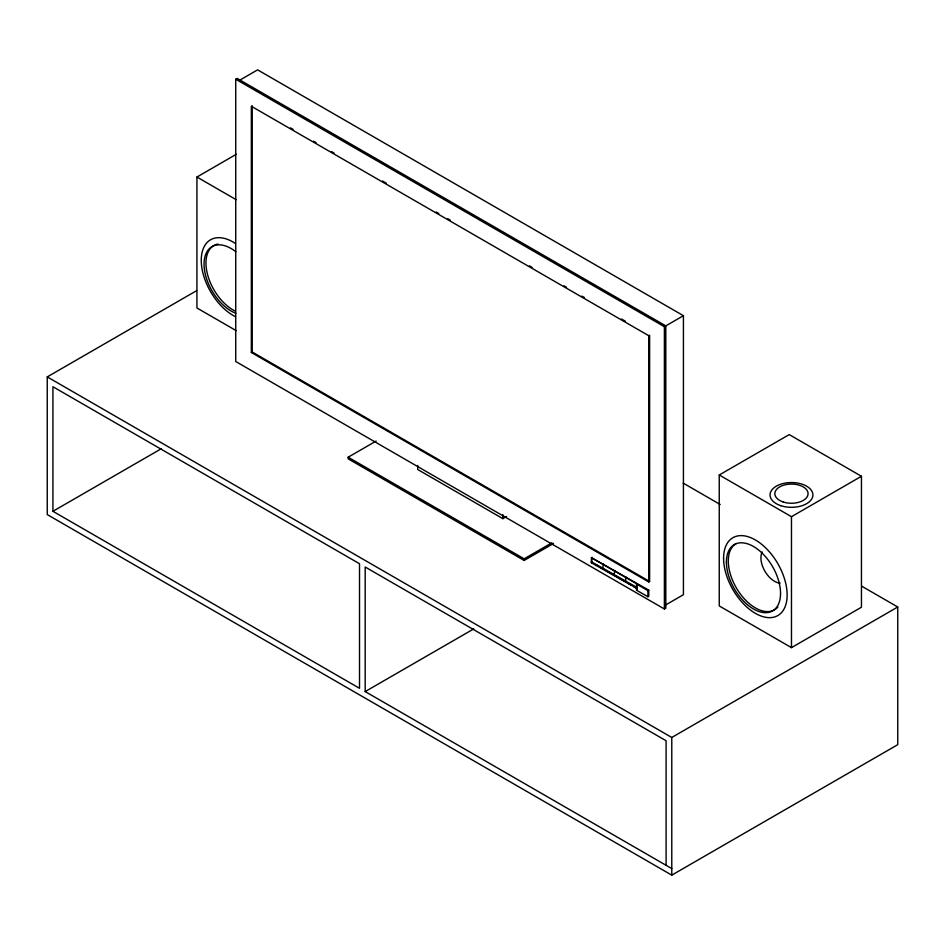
<?xml version="1.0" encoding="UTF-8"?>
<svg xmlns="http://www.w3.org/2000/svg" width="945" height="945" viewBox="0 0 945 945"><rect width="100%" height="100%" fill="white"/><g stroke="black" fill="none" stroke-linecap="round" stroke-linejoin="round"><path stroke-width="1.42" d="M235.73 79.226L237.148 78.4L665.8 325.883L665.8 608.167L664.382 608.982L235.73 361.498L235.73 79.226L664.382 326.698L683.424 315.701L683.424 594.7L665.646 604.965M239.841 80.124L257.619 69.859L683.424 315.701M236.203 330.656L196.926 307.976L196.926 177.034L236.368 154.259M861.994 586.349L897.75 606.997L897.75 744.672L671.777 875.141L47.25 514.576L47.25 376.901L196.631 290.658M251.335 352.485L252.197 352.001L649.617 581.447L649.617 335.227L648.766 335.711L251.335 106.265L251.335 352.485L648.766 581.943L649.617 581.447M52.932 511.292L359.513 688.303L359.513 563.74L52.932 386.729L52.932 511.292L161.512 448.603M553.546 543.493L524.156 560.456L348.162 458.845L348.162 457.203L376.157 441.043M417.702 465.401L417.702 469.5L502.87 518.663L506.614 516.502M348.162 457.203L524.156 558.826L551.974 542.761M719.251 474.992L789.229 434.594L861.45 476.28L861.45 607.222L791.473 647.632L719.251 605.934L719.251 474.992L791.473 516.691L861.45 476.28M633.622 586.514L637.414 588.7L591.416 562.807L591.416 557.68L648.766 590.129L648.766 596.283L647.916 596.767L636.552 590.212L636.552 584.069L637.414 583.573M666.095 865.301L666.095 740.738L365.183 567.012L365.183 691.575L473.776 628.886M591.983 561.448L591.416 561.779L637.414 587.672M591.416 562.807L591.983 557.361M603.347 563.905L602.78 568.335M614.699 570.461L614.132 574.891M626.051 577.017L625.484 581.447M636.552 590.212L637.414 589.727M636.552 584.069L647.916 590.625L648.766 590.129M47.25 376.901L671.777 737.466L897.75 606.997M290.528 127.906L293.08 129.382M313.527 141.183L316.091 142.66M331.423 151.519L333.975 152.995M382.536 181.027L386.375 183.236M436.212 212.011L438.763 213.487M447.706 218.649L450.269 220.126M529.495 265.876L532.047 267.352M564 285.792L566.551 287.268M581.884 296.116L584.447 297.592M621.503 318.997L625.33 321.205M196.926 177.034L236.215 199.714M683.188 483.119L720.232 504.512M591.416 557.68L636.835 583.904L636.835 589.03M595.775 564.661L598.291 566.114M600.819 567.579L626.051 582.144M627.315 582.876L631.095 585.061M365.183 691.575L671.777 868.585M791.473 516.691L791.473 647.632M671.777 737.466L671.777 875.141M664.382 326.698L664.382 608.982M648.766 335.711L648.766 581.943M647.916 590.625L647.916 596.767M524.156 558.826L524.156 560.456M502.87 514.576L502.87 518.663M252.197 105.769L252.197 352.001M780.157 583.1A19.136 11.045 60 0 1 764.871 571.158A19.136 11.045 60 0 1 762.178 551.951M235.399 316.646A44.935 25.94 60 0 1 201.261 260.347A44.935 25.94 60 0 1 235.399 243.467M235.848 313.291A38.284 22.101 60 0 1 204.061 264.151A38.284 22.101 60 0 1 235.848 251.724M777.877 607.009A38.284 22.101 60 0 1 738.187 590.897A38.284 22.101 60 0 1 736.214 543.493M235.388 311.188A38.284 22.101 60 0 1 207.487 274.31A38.284 22.101 60 0 1 218 244.023M783.157 501.972A16.608 9.592 0 0 0 808.069 493.668A16.608 9.592 0 0 0 783.157 485.352A16.608 9.592 0 0 0 783.157 501.972M726.398 562.11A38.284 22.101 60 0 0 766.997 612.632A38.284 22.101 60 0 0 766.997 558.483A38.284 22.101 60 0 0 726.398 562.11M780.735 505.658A21.451 12.391 0 0 0 812.913 494.932A21.451 12.391 0 0 0 780.735 484.206A21.451 12.391 0 0 0 780.735 505.658M723.586 558.306A44.935 25.94 60 0 0 771.25 617.593A44.935 25.94 60 0 0 771.25 554.042A44.935 25.94 60 0 0 723.586 558.306"/></g></svg>
